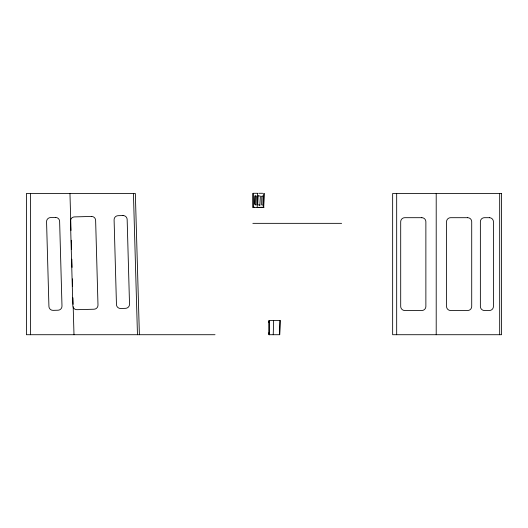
<?xml version="1.0" encoding="UTF-8"?>
<svg xmlns="http://www.w3.org/2000/svg" width="528" height="528" viewBox="0 0 528 528"><rect width="100%" height="100%" fill="white"/><g stroke="black" fill="none" stroke-linecap="round" stroke-linejoin="round"><path stroke-width="0.79" d="M253.466 207.2L253.453 207.61M254.753 203.953L254.991 195.815M257.605 193.38L257.202 207.61M263.947 193.38L263.538 207.61M264.139 193.38L263.736 207.346M269.478 334.719L269.544 332.363M273.233 334.719L273.636 320.595M279.767 334.719L280.17 320.595M256.04 204.897L256.403 196.093L255.46 195.716L255.097 196.112L254.866 204.633L256.001 204.93M258.152 195.809L257.664 204.752L259.862 205.102L260.396 196.139L258.251 195.789M253.229 193.281L257.605 193.281M258.733 193.281L262.68 193.281M257.341 207.405L263.558 207.2L263.287 207.405M263.743 207.61L263.736 207.2L263.743 207.61L252.859 207.61L252.846 193.38M252.846 223.344L341.623 223.344M215.021 334.719L26.4 334.719L26.4 193.486L135.34 193.486L139.385 334.719M133.432 193.486L137.465 334.719M69.96 193.486L71.016 230.432M71.3 240.286L71.557 249.322M71.834 259.175L72.072 267.386M72.402 278.883L72.613 286.268M72.937 297.766L73.128 304.339M73.194 306.801L73.993 334.719M499.679 193.486L499.679 334.719M436.207 193.486L436.207 334.719M396.68 193.486L396.68 334.719M269.28 320.595L269.28 334.719M268.937 321.004L268.937 322.608M268.937 332.699L268.937 334.316M254.654 207.2L254.654 207.61M254.463 207.2L254.463 207.61M253.651 207.2L253.651 207.61M253.222 193.38L253.249 207.61M30.433 193.486L30.433 334.719M261.848 196.297L261.617 204.824L262.561 205.194L262.924 204.805L263.155 196.284L262.766 195.921L261.855 196.244M279.979 320.595L279.576 334.719L268.891 334.719L268.877 320.595L279.979 320.595M55.473 217.444L50.483 217.582A4.033 4.033 0 0 0 46.563 221.727L48.926 306.438A4.033 4.033 0 0 0 53.071 310.358L58.067 310.22A4.033 4.033 0 0 0 61.987 306.075L59.624 221.364A4.033 4.033 0 0 0 55.473 217.444M91.476 216.44L74.382 216.916A4.033 4.033 0 0 0 70.462 221.06L72.831 305.771A4.033 4.033 0 0 0 76.976 309.692L94.07 309.217A4.033 4.033 0 0 0 97.99 305.065L95.627 220.361A4.033 4.033 0 0 0 91.476 216.44M123.004 215.556L118.015 215.695A4.033 4.033 0 0 0 114.094 219.846L116.457 304.55A4.033 4.033 0 0 0 120.602 308.471L125.598 308.332A4.033 4.033 0 0 0 129.518 304.187L127.156 219.476A4.033 4.033 0 0 0 123.004 215.556M501.587 193.486L392.647 193.486L392.647 334.719L501.587 334.719L501.6 193.486M421.839 217.694L404.738 217.694A4.033 4.033 0 0 0 400.699 221.727L400.699 306.471A4.033 4.033 0 0 0 404.738 310.504L421.839 310.504A4.033 4.033 0 0 0 425.872 306.471L425.872 221.727A4.033 4.033 0 0 0 421.839 217.694M467.683 217.694L450.582 217.694A4.033 4.033 0 0 0 446.543 221.727L446.543 306.471A4.033 4.033 0 0 0 450.582 310.504L467.683 310.504A4.033 4.033 0 0 0 471.715 306.471L471.715 221.727A4.033 4.033 0 0 0 467.683 217.694M489.397 217.694L484.4 217.694A4.033 4.033 0 0 0 480.368 221.727L480.368 306.471A4.033 4.033 0 0 0 484.4 310.504L489.397 310.504A4.033 4.033 0 0 0 493.429 306.471L493.429 221.727A4.033 4.033 0 0 0 489.397 217.694M259.809 205.108A0.686 0.528 76.6 0 0 259.961 205.062A0.686 0.528 76.3 0 1 259.809 205.108"/></g></svg>
